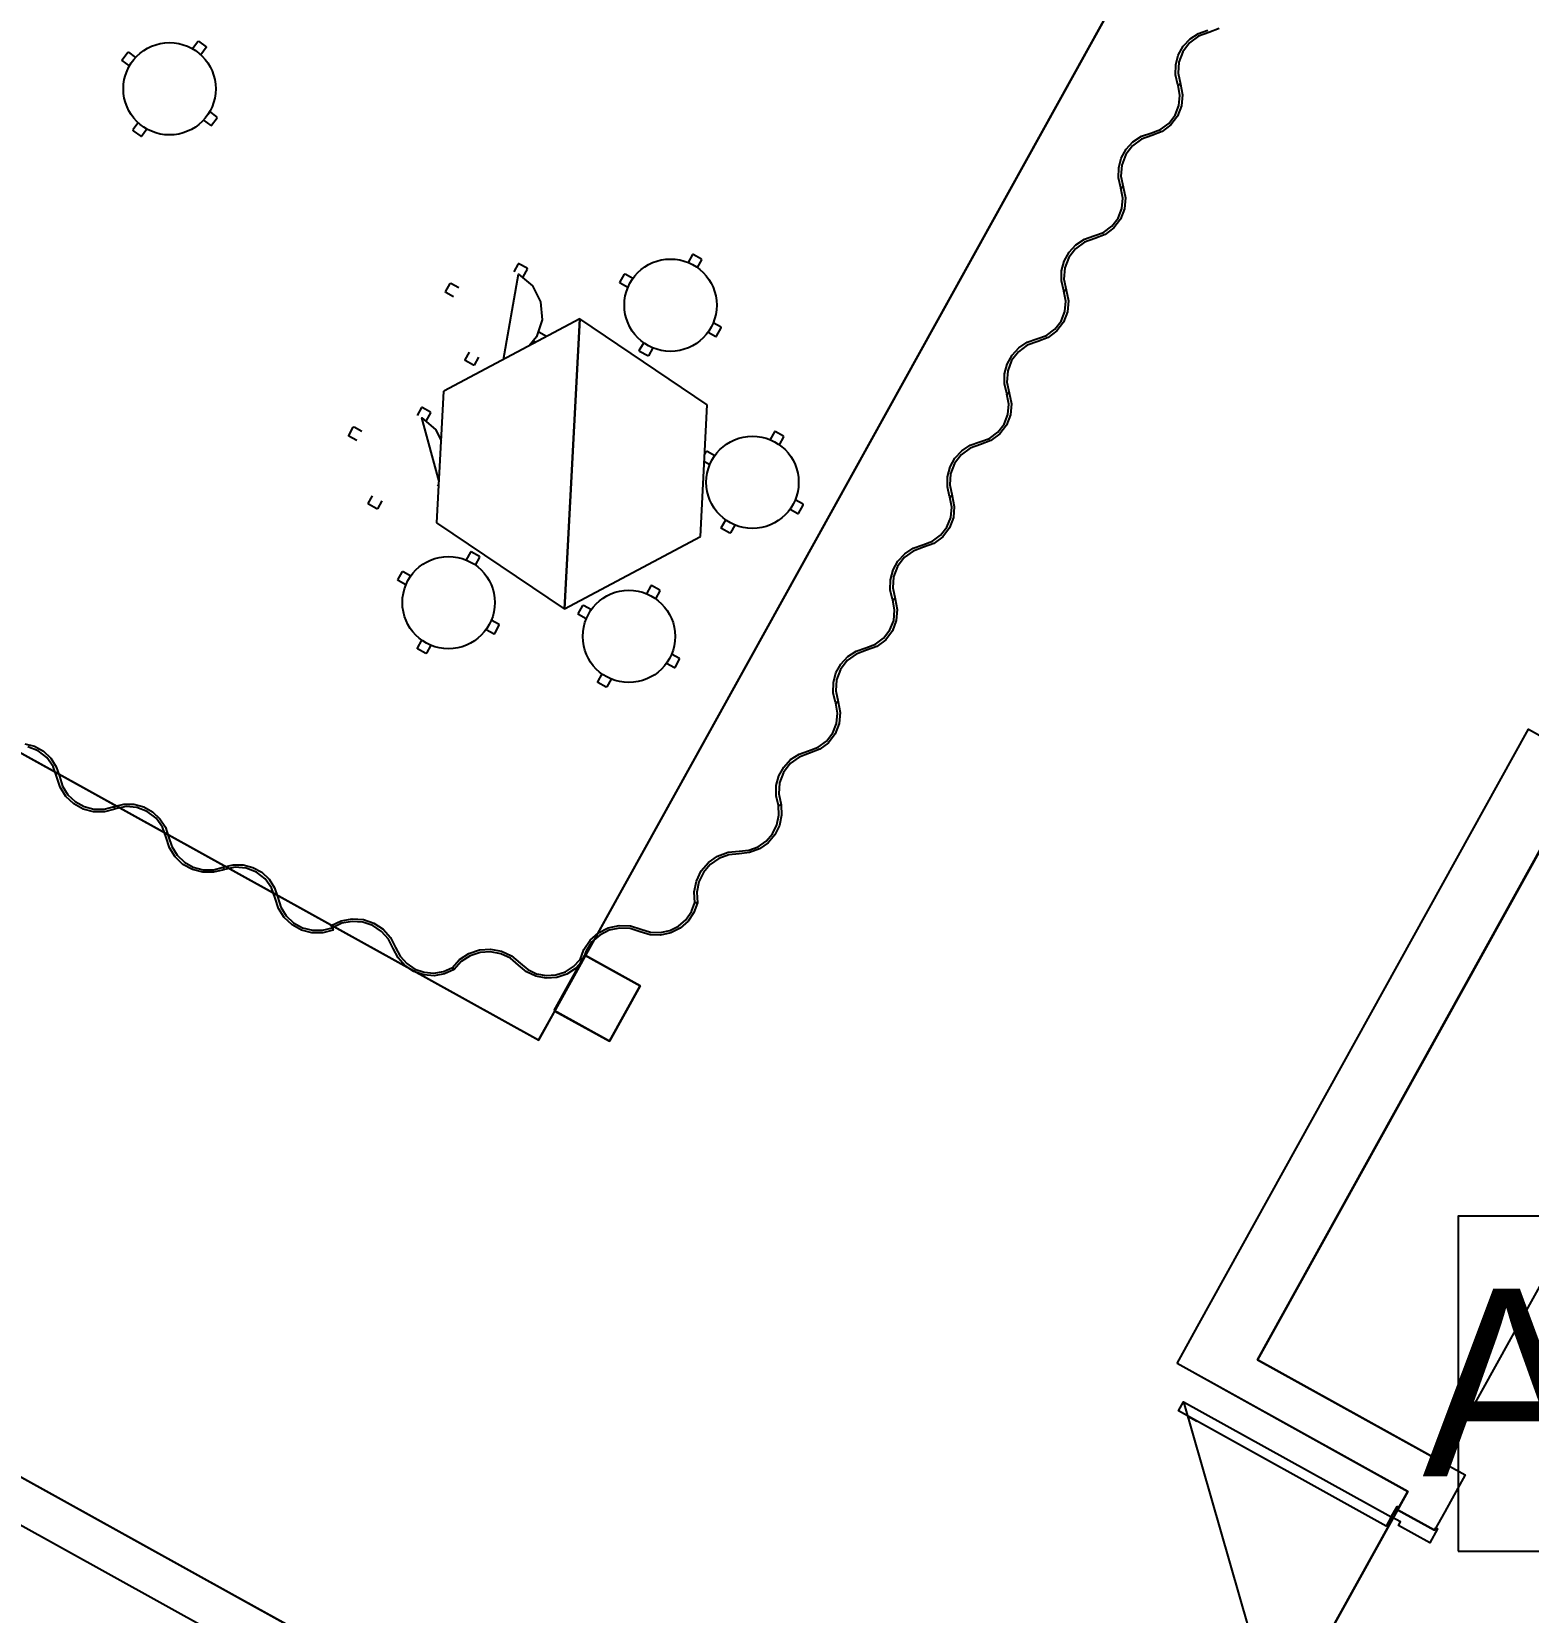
# Model space of a CAD drawing. Header units: metres. Extents: x 3.2 to 22.3, y 0.7 to 22.8.
# Drawn here: x 10.671 to 12.905, y 4.759 to 7.118 of the extents above; entities that cross this region are included whole.
import ezdxf

# ---------------------------------------------------------------- set-up
doc = ezdxf.new("R2010")
doc.units = ezdxf.units.M
for name, color, linetype in [('ARREDI', 9, 'Continuous'), ('PARETI_STRUTTURE', 7, 'Continuous'), ('WAYFINDING_RIQUADRI', 7, 'Continuous'), ('WAYFINDING_TESTI', 7, 'Continuous')]:
    doc.layers.add(name, color=color, linetype=linetype)

msp = doc.modelspace()

# ---------------------------------------------------------------- linework, layer by layer
at = {"layer": 'ARREDI'}
for points in [[(10.9107, 7.0921), (10.9186, 7.103)], [(10.9186, 7.103), (10.9197, 7.1031)], [(10.9197, 7.1031), (10.9312, 7.0947)], [(12.4434, 7.122), (12.428, 7.1161), (12.4124, 7.1105), (12.399, 7.1007), (12.389, 7.0875), (12.3832, 7.072), (12.3819, 7.0555), (12.3854, 7.0393), (12.3817, 7.0381), (12.3783, 7.0528), (12.3785, 7.0679), (12.3823, 7.0824), (12.3896, 7.0956), (12.3998, 7.1067), (12.4124, 7.1149), (12.4266, 7.1198)], [(10.8057, 7.0753), (10.8141, 7.0868)], [(10.8141, 7.0868), (10.8152, 7.0869)], [(10.8152, 7.0869), (10.826, 7.079)], [(10.9313, 7.0936), (10.9234, 7.0828)], [(10.9312, 7.0947), (10.9313, 7.0936)], [(10.8059, 7.0742), (10.8057, 7.0753)], [(10.8167, 7.0663), (10.8059, 7.0742)], [(10.9272, 6.9854), (10.938, 6.9775)], [(10.9473, 6.9902), (10.9365, 6.9982)], [(10.9391, 6.9777), (10.9475, 6.9891)], [(10.9475, 6.9891), (10.9473, 6.9902)], [(10.8298, 6.9816), (10.8219, 6.9708)], [(10.8219, 6.9708), (10.8221, 6.9697)], [(10.8221, 6.9697), (10.8335, 6.9614)], [(10.8335, 6.9614), (10.8346, 6.9615)], [(10.8346, 6.9615), (10.8425, 6.9724)], [(10.938, 6.9775), (10.9391, 6.9777)], [(11.397, 6.7709), (11.3905, 6.7591)], [(11.3981, 6.7712), (11.397, 6.7709)], [(11.4105, 6.7643), (11.3981, 6.7712)], [(11.6572, 6.7847), (11.6507, 6.773)], [(11.6583, 6.785), (11.6572, 6.7847)], [(11.6707, 6.7782), (11.6583, 6.785)], [(11.6645, 6.7654), (11.671, 6.7771)], [(11.671, 6.7771), (11.6707, 6.7782)], [(11.3752, 6.6285), (11.3976, 6.7557), (11.4182, 6.7383), (11.4305, 6.7144), (11.4327, 6.6876), (11.4245, 6.662), (11.4133, 6.6488)], [(11.4043, 6.7515), (11.4108, 6.7632)], [(11.4108, 6.7632), (11.4105, 6.7643)], [(11.5487, 6.7432), (11.5555, 6.7556)], [(11.5555, 6.7556), (11.5566, 6.7559)], [(11.5566, 6.7559), (11.5683, 6.7494)], [(11.2885, 6.7293), (11.2954, 6.7417)], [(11.2888, 6.7283), (11.2885, 6.7293)], [(11.3005, 6.7218), (11.2888, 6.7283)], [(11.2954, 6.7417), (11.2965, 6.742)], [(11.2965, 6.742), (11.3082, 6.7355)], [(11.549, 6.7421), (11.5487, 6.7432)], [(11.5607, 6.7356), (11.549, 6.7421)], [(11.6793, 6.5606), (11.4889, 6.6889), (11.4662, 6.2564), (11.4889, 6.6889), (11.2861, 6.5812)], [(11.6998, 6.6765), (11.6881, 6.683)], [(11.6932, 6.663), (11.7001, 6.6754)], [(11.7001, 6.6754), (11.6998, 6.6765)], [(11.4203, 6.6554), (11.4229, 6.6539)], [(11.4395, 6.6627), (11.4279, 6.6691)], [(11.5778, 6.6415), (11.5843, 6.6533)], [(11.6805, 6.6692), (11.6922, 6.6627)], [(11.6922, 6.6627), (11.6932, 6.663)], [(11.3177, 6.6277), (11.3242, 6.6394)], [(11.3379, 6.6318), (11.3314, 6.62)], [(11.5781, 6.6405), (11.5778, 6.6415)], [(11.5905, 6.6336), (11.5781, 6.6404)], [(11.5916, 6.6339), (11.5905, 6.6336)], [(11.5981, 6.6456), (11.5916, 6.6339)], [(13.3182, 6.6105), (13.7006, 6.6506), (13.1564, 5.6689), (12.9878, 6.0146), (13.1564, 5.6689), (12.7762, 4.9831), (12.5007, 5.1358), (12.9878, 6.0146)], [(11.318, 6.6266), (11.3177, 6.6277)], [(11.3304, 6.6197), (11.318, 6.6266)], [(11.3314, 6.62), (11.3304, 6.6197)], [(11.2758, 6.3846), (11.2861, 6.5812)], [(11.669, 6.364), (11.6793, 6.5606)], [(11.2526, 6.5565), (11.2461, 6.5448)], [(11.2537, 6.5568), (11.2526, 6.5565)], [(11.279, 6.4464), (11.2532, 6.5413), (11.2737, 6.5239), (11.2822, 6.5074)], [(11.2661, 6.5499), (11.2537, 6.5568)], [(11.2599, 6.5371), (11.2664, 6.5488)], [(11.2664, 6.5488), (11.2661, 6.5499)], [(11.1441, 6.5149), (11.1509, 6.5273)], [(11.1444, 6.5139), (11.1441, 6.5149)], [(11.1561, 6.5074), (11.1444, 6.5139)], [(11.1509, 6.5273), (11.152, 6.5276)], [(11.152, 6.5276), (11.1637, 6.5211)], [(11.7796, 6.5204), (11.7731, 6.5087)], [(11.7806, 6.5207), (11.7796, 6.5204)], [(11.793, 6.5138), (11.7806, 6.5207)], [(11.7868, 6.5011), (11.7933, 6.5128)], [(11.7933, 6.5128), (11.793, 6.5138)], [(11.6754, 6.4868), (11.6779, 6.4913)], [(11.6779, 6.4913), (11.679, 6.4916)], [(11.679, 6.4916), (11.6907, 6.4851)], [(11.6831, 6.4713), (11.6749, 6.4758)], [(11.2759, 6.441), (11.2787, 6.4394)], [(11.1732, 6.4133), (11.1797, 6.425)], [(11.1935, 6.4174), (11.187, 6.4056)], [(11.8222, 6.4122), (11.8104, 6.4187)], [(11.1735, 6.4122), (11.1732, 6.4133)], [(11.1859, 6.4053), (11.1735, 6.4122)], [(11.187, 6.4056), (11.1859, 6.4053)], [(11.8028, 6.4049), (11.8145, 6.3984)], [(11.8145, 6.3984), (11.8156, 6.3987)], [(11.8156, 6.3987), (11.8225, 6.4111)], [(11.8225, 6.4111), (11.8222, 6.4122)], [(11.4662, 6.2564), (11.2758, 6.3846)], [(11.7002, 6.3772), (11.7067, 6.3889)], [(11.7005, 6.3761), (11.7002, 6.3772)], [(11.7129, 6.3693), (11.7005, 6.3761)], [(11.7139, 6.3696), (11.7129, 6.3693)], [(11.7204, 6.3813), (11.7139, 6.3696)], [(11.4662, 6.2564), (11.669, 6.364)], [(11.3259, 6.3409), (11.3194, 6.3292)], [(11.327, 6.3412), (11.3259, 6.3409)], [(11.3394, 6.3343), (11.327, 6.3412)], [(11.3332, 6.3215), (11.3397, 6.3332)], [(11.3397, 6.3332), (11.3394, 6.3343)], [(11.2174, 6.2993), (11.2242, 6.3117)], [(11.2177, 6.2983), (11.2174, 6.2993)], [(11.2294, 6.2918), (11.2177, 6.2983)], [(11.2242, 6.3117), (11.2253, 6.312)], [(11.2253, 6.312), (11.237, 6.3055)], [(11.5951, 6.2905), (11.5886, 6.2788)], [(11.5962, 6.2908), (11.5951, 6.2905)], [(11.6086, 6.2839), (11.5962, 6.2908)], [(11.6024, 6.2711), (11.6089, 6.2829)], [(11.6089, 6.2829), (11.6086, 6.2839)], [(11.4866, 6.2489), (11.4934, 6.2613)], [(11.4934, 6.2613), (11.4945, 6.2616)], [(11.4945, 6.2616), (11.5062, 6.2551)], [(11.3685, 6.2327), (11.3568, 6.2392)], [(11.3619, 6.2192), (11.3688, 6.2316)], [(11.3688, 6.2316), (11.3685, 6.2327)], [(11.4869, 6.2479), (11.4866, 6.2489)], [(11.4986, 6.2414), (11.4869, 6.2479)], [(11.2465, 6.1977), (11.253, 6.2094)], [(11.3491, 6.2254), (11.3609, 6.2189)], [(11.3609, 6.2189), (11.3619, 6.2192)], [(11.2468, 6.1966), (11.2465, 6.1977)], [(11.2592, 6.1897), (11.2468, 6.1966)], [(11.2603, 6.19), (11.2592, 6.1897)], [(11.2668, 6.2018), (11.2603, 6.19)], [(11.6377, 6.1823), (11.626, 6.1888)], [(11.6311, 6.1688), (11.638, 6.1812)], [(11.638, 6.1812), (11.6377, 6.1823)], [(11.5157, 6.1473), (11.5222, 6.159)], [(11.6183, 6.175), (11.6301, 6.1685)], [(11.6301, 6.1685), (11.6311, 6.1688)], [(11.516, 6.1462), (11.5157, 6.1473)], [(11.5284, 6.1393), (11.516, 6.1462)], [(11.5295, 6.1396), (11.5284, 6.1393)], [(11.536, 6.1514), (11.5295, 6.1396)], [(10.6605, 6.055), (10.6751, 6.0511), (10.6883, 6.0438), (10.6993, 6.0334), (10.7075, 6.0207), (10.7122, 6.0063), (10.7168, 5.9918), (10.7248, 5.9789), (10.7358, 5.9685), (10.7491, 5.9612), (10.7638, 5.9573), (10.779, 5.9573), (10.7937, 5.9611), (10.7948, 5.9574), (10.7793, 5.9534), (10.7632, 5.9535), (10.7477, 5.9575), (10.7336, 5.9653), (10.7219, 5.9763), (10.7133, 5.9899), (10.7084, 6.0052), (10.703, 6.0208), (10.6934, 6.0342), (10.6804, 6.0443), (10.665, 6.0502)]]:
    msp.add_lwpolyline(points, dxfattribs=at)
for points in [[(12.3428, 6.9625), (12.3272, 6.9569), (12.3139, 6.9471), (12.3039, 6.9339), (12.298, 6.9184), (12.2967, 6.9019), (12.3002, 6.8857), (12.2965, 6.8845), (12.2931, 6.8992), (12.2933, 6.9142), (12.2971, 6.9288), (12.3044, 6.942), (12.3146, 6.953), (12.3273, 6.9613), (12.3415, 6.9662), (12.3559, 6.9715), (12.3683, 6.9806), (12.3777, 6.9928), (12.3833, 7.0071), (12.3847, 7.0224), (12.3819, 7.0375), (12.3854, 7.0393), (12.3886, 7.0232), (12.3872, 7.0068), (12.3813, 6.9914), (12.3714, 6.9782), (12.3582, 6.9683)], [(12.2576, 6.8089), (12.2421, 6.8033), (12.2287, 6.7935), (12.2187, 6.7803), (12.2128, 6.7648), (12.2116, 6.7483), (12.2151, 6.7321), (12.2114, 6.7309), (12.2079, 6.7455), (12.2081, 6.7606), (12.212, 6.7752), (12.2192, 6.7884), (12.2295, 6.7994), (12.2421, 6.8076), (12.2563, 6.8126), (12.2707, 6.8179), (12.2831, 6.827), (12.2925, 6.8392), (12.2981, 6.8535), (12.2996, 6.8688), (12.2967, 6.8839), (12.3002, 6.8857), (12.3034, 6.8695), (12.302, 6.8531), (12.2961, 6.8377), (12.2862, 6.8246), (12.2731, 6.8147)], [(12.1725, 6.6553), (12.1569, 6.6496), (12.1436, 6.6398), (12.1335, 6.6266), (12.1277, 6.6111), (12.1264, 6.5946), (12.1299, 6.5784), (12.1262, 6.5773), (12.1228, 6.5919), (12.123, 6.607), (12.1268, 6.6215), (12.1341, 6.6347), (12.1443, 6.6458), (12.1569, 6.654), (12.1712, 6.659), (12.1856, 6.6643), (12.198, 6.6734), (12.2073, 6.6856), (12.213, 6.6999), (12.2144, 6.7151), (12.2116, 6.7303), (12.2151, 6.7321), (12.2183, 6.7159), (12.2169, 6.6995), (12.211, 6.6841), (12.2011, 6.671), (12.1879, 6.6611)], [(12.0873, 6.5016), (12.0717, 6.496), (12.0584, 6.4862), (12.0484, 6.473), (12.0425, 6.4575), (12.0413, 6.441), (12.0447, 6.4248), (12.041, 6.4236), (12.0376, 6.4383), (12.0378, 6.4534), (12.0417, 6.4679), (12.0489, 6.4811), (12.0592, 6.4921), (12.0718, 6.5004), (12.086, 6.5053), (12.1004, 6.5106), (12.1128, 6.5198), (12.1222, 6.5319), (12.1278, 6.5462), (12.1293, 6.5615), (12.1264, 6.5766), (12.1299, 6.5784), (12.1331, 6.5623), (12.1317, 6.5459), (12.1258, 6.5305), (12.1159, 6.5174), (12.1027, 6.5075)], [(12.0022, 6.348), (11.9866, 6.3424), (11.9732, 6.3326), (11.9632, 6.3194), (11.9573, 6.3039), (11.9561, 6.2874), (11.9596, 6.2712), (11.9559, 6.27), (11.9524, 6.2847), (11.9526, 6.2997), (11.9565, 6.3143), (11.9638, 6.3275), (11.974, 6.3385), (11.9866, 6.3468), (12.0008, 6.3517), (12.0152, 6.357), (12.0276, 6.3661), (12.037, 6.3783), (12.0426, 6.3926), (12.0441, 6.4079), (12.0412, 6.423), (12.0447, 6.4248), (12.048, 6.4087), (12.0466, 6.3923), (12.0407, 6.3769), (12.0307, 6.3637), (12.0176, 6.3538)], [(11.917, 6.1944), (11.9014, 6.1887), (11.8881, 6.1789), (11.8781, 6.1657), (11.8722, 6.1503), (11.8709, 6.1337), (11.8744, 6.1176), (11.8707, 6.1164), (11.8673, 6.131), (11.8675, 6.1461), (11.8713, 6.1607), (11.8786, 6.1738), (11.8888, 6.1849), (11.9014, 6.1931), (11.9157, 6.1981), (11.9301, 6.2034), (11.9425, 6.2125), (11.9518, 6.2247), (11.9575, 6.239), (11.9589, 6.2543), (11.9561, 6.2694), (11.9596, 6.2712), (11.9628, 6.255), (11.9614, 6.2386), (11.9555, 6.2232), (11.9456, 6.2101), (11.9324, 6.2002)], [(11.8318, 6.0407), (11.8163, 6.0351), (11.8029, 6.0253), (11.7929, 6.0121), (11.787, 5.9966), (11.7858, 5.9801), (11.7893, 5.9639), (11.7855, 5.9627), (11.7821, 5.9774), (11.7823, 5.9925), (11.7862, 6.007), (11.7934, 6.0202), (11.8037, 6.0313), (11.8163, 6.0395), (11.8305, 6.0444), (11.8449, 6.0498), (11.8573, 6.0589), (11.8667, 6.0711), (11.8723, 6.0853), (11.8738, 6.1006), (11.8709, 6.1157), (11.8744, 6.1176), (11.8776, 6.1014), (11.8762, 6.085), (11.8703, 6.0696), (11.8604, 6.0565), (11.8472, 6.0466)], [(10.8752, 5.9159), (10.8798, 5.9015), (10.8878, 5.8886), (10.8988, 5.8781), (10.9121, 5.8708), (10.9268, 5.867), (10.942, 5.867), (10.9567, 5.8708), (10.9578, 5.867), (10.9423, 5.8631), (10.9262, 5.8631), (10.9107, 5.8672), (10.8966, 5.8749), (10.8849, 5.886), (10.8763, 5.8996), (10.8714, 5.9149), (10.866, 5.9304), (10.8564, 5.9438), (10.8434, 5.9539), (10.828, 5.9598), (10.8116, 5.9611), (10.7955, 5.9576), (10.7937, 5.9611), (10.8084, 5.9647), (10.8235, 5.9646), (10.8381, 5.9608), (10.8513, 5.9534), (10.8623, 5.9431), (10.8705, 5.9303)], [(11.727, 5.8908), (11.7113, 5.8893), (11.6966, 5.8839), (11.6837, 5.8749), (11.6735, 5.8629), (11.6667, 5.8488), (11.6637, 5.8333), (11.6647, 5.8177), (11.6608, 5.8173), (11.6598, 5.8339), (11.6631, 5.8501), (11.6703, 5.8651), (11.6811, 5.8777), (11.6947, 5.8873), (11.7103, 5.893), (11.7268, 5.8947), (11.7414, 5.8962), (11.7551, 5.9013), (11.7672, 5.9096), (11.7767, 5.9207), (11.7832, 5.9339), (11.7862, 5.9482), (11.7855, 5.9628), (11.7893, 5.9639), (11.7901, 5.9483), (11.787, 5.9329), (11.7802, 5.9189), (11.77, 5.9069), (11.7572, 5.8979), (11.7425, 5.8924)], [(11.0382, 5.8256), (11.0428, 5.8111), (11.0508, 5.7982), (11.0618, 5.7878), (11.0751, 5.7804), (11.0898, 5.7766), (11.105, 5.7766), (11.1197, 5.7804), (11.1209, 5.7767), (11.1053, 5.7727), (11.0892, 5.7728), (11.0737, 5.7768), (11.0596, 5.7846), (11.0479, 5.7956), (11.0393, 5.8092), (11.0344, 5.8245), (11.029, 5.8401), (11.0194, 5.8535), (11.0064, 5.8635), (10.991, 5.8695), (10.9746, 5.8707), (10.9585, 5.8673), (10.9567, 5.8708), (10.9714, 5.8744), (10.9865, 5.8742), (11.0011, 5.8704), (11.0143, 5.8631), (11.0254, 5.8527), (11.0335, 5.8399)], [(11.5789, 5.7744), (11.5639, 5.7791), (11.5482, 5.7798), (11.5328, 5.7765), (11.5188, 5.7695), (11.5071, 5.7591), (11.4983, 5.746), (11.4931, 5.7312), (11.4894, 5.7323), (11.4949, 5.748), (11.5042, 5.7618), (11.5167, 5.7727), (11.5315, 5.7802), (11.5478, 5.7837), (11.5644, 5.783), (11.5803, 5.7781), (11.5943, 5.7738), (11.6089, 5.7731), (11.6232, 5.7762), (11.6364, 5.7827), (11.6474, 5.7923), (11.6557, 5.8044), (11.6608, 5.8181), (11.6647, 5.8177), (11.6594, 5.8029), (11.6506, 5.79), (11.6388, 5.7796), (11.6248, 5.7726), (11.6095, 5.7693), (11.5939, 5.7699)], [(11.2106, 5.7492), (11.2034, 5.7632), (11.193, 5.7749), (11.1799, 5.7836), (11.165, 5.7887), (11.1494, 5.7899), (11.1339, 5.7871), (11.1197, 5.7804), (11.1179, 5.7839), (11.133, 5.7909), (11.1493, 5.7938), (11.1659, 5.7926), (11.1816, 5.7872), (11.1954, 5.778), (11.2065, 5.7656), (11.2141, 5.7508), (11.2209, 5.7378), (11.2306, 5.7269), (11.2428, 5.7187), (11.2566, 5.7139), (11.2712, 5.7127), (11.2857, 5.7152), (11.299, 5.7212), (11.3014, 5.7181), (11.2872, 5.7116), (11.2718, 5.7088), (11.2562, 5.71), (11.2414, 5.7151), (11.2283, 5.7237), (11.2178, 5.7354)], [(11.3973, 5.7246), (11.3853, 5.7348), (11.3711, 5.7415), (11.3556, 5.7444), (11.34, 5.7434), (11.3251, 5.7384), (11.312, 5.7298), (11.3014, 5.7181), (11.2984, 5.7206), (11.3096, 5.7329), (11.3235, 5.742), (11.3393, 5.7472), (11.3559, 5.7483), (11.3722, 5.7453), (11.3872, 5.7382), (11.4, 5.7275), (11.4112, 5.7181), (11.4244, 5.7118), (11.4388, 5.709), (11.4534, 5.71), (11.4674, 5.7145), (11.4797, 5.7224), (11.4897, 5.7331), (11.4931, 5.7312), (11.4825, 5.7197), (11.4694, 5.7111), (11.4545, 5.7062), (11.4389, 5.7051), (11.4235, 5.708), (11.4093, 5.7147)]]:
    msp.add_lwpolyline(points, close=True, dxfattribs=at)
for centre in [(10.8766, 7.0322), (11.6244, 6.7093), (11.7467, 6.445), (11.2931, 6.2655), (11.5623, 6.2151)]:
    msp.add_circle(centre, 0.0689, dxfattribs=at)
at = {"layer": 'PARETI_STRUTTURE'}
for points in [[(12.6194, 7.7627), (11.4275, 5.6127), (8.6367, 7.1597)], [(11.5159, 5.772), (12.5892, 7.7081)], [(8.6367, 7.1597), (11.4276, 5.6127)], [(10.9694, 4.7862), (7.3624, 6.7857)], [(10.9955, 4.7717), (7.4175, 6.7551)], [(12.4111, 5.1854), (12.9052, 6.0766), (12.931, 6.0623)], [(12.9909, 6.0201), (12.9823, 6.0249), (12.9909, 6.0201), (12.5007, 5.1357)], [(11.4275, 5.6127), (11.4517, 5.6561), (11.5332, 5.6109), (11.579, 5.6936), (11.4975, 5.7388), (11.5103, 5.7619)], [(10.9392, 4.7309), (9.8223, 5.35), (9.8529, 5.4051), (10.9826, 4.7788)], [(12.3806, 5.1303), (12.4111, 5.1854)], [(12.725, 4.9394), (12.3806, 5.1303)], [(12.5007, 5.1357), (12.8106, 4.9639), (12.7801, 4.9088)], [(12.4064, 5.116), (12.725, 4.9394), (12.1532, 3.908)], [(12.3903, 5.0731), (12.7002, 4.9013), (12.6926, 4.8875), (12.3827, 5.0593), (12.3903, 5.0731), (12.5284, 4.5914), (12.4937, 4.604), (12.4568, 4.6053), (12.4212, 4.5951), (12.3906, 4.5745), (12.3679, 4.5453)], [(12.3964, 5.0517), (12.4102, 5.0441)], [(12.4434, 4.4314), (12.725, 4.9394)], [(12.7801, 4.9088), (12.7648, 4.8813), (12.7097, 4.9118), (12.725, 4.9394)], [(11.0506, 4.7412), (10.9694, 4.7862)], [(10.9826, 4.7789), (11.0506, 4.7411)]]:
    msp.add_lwpolyline(points, dxfattribs=at)
for points in [[(11.4506, 5.6568), (11.4964, 5.7394), (11.579, 5.6936), (11.5332, 5.6109)], [(12.7648, 4.8813), (12.7667, 4.8847), (12.7694, 4.8832), (12.758, 4.8625), (12.7112, 4.8885), (12.714, 4.8937), (12.7002, 4.9013), (12.7088, 4.9168), (12.7116, 4.9153), (12.7097, 4.9118)]]:
    msp.add_lwpolyline(points, close=True, dxfattribs=at)
at = {"layer": 'WAYFINDING_RIQUADRI'}
msp.add_lwpolyline([(12.8, 4.85), (14.4, 4.85), (14.4, 5.35), (12.8, 5.35)], close=True, dxfattribs=at)

# ---------------------------------------------------------------- texts
at = {"layer": 'WAYFINDING_TESTI', "insert": (13.6, 5.1), "char_height": 0.28, "attachment_point": 5}
msp.add_mtext('AULA 204', dxfattribs=at)

doc.saveas('drawing.dxf')
